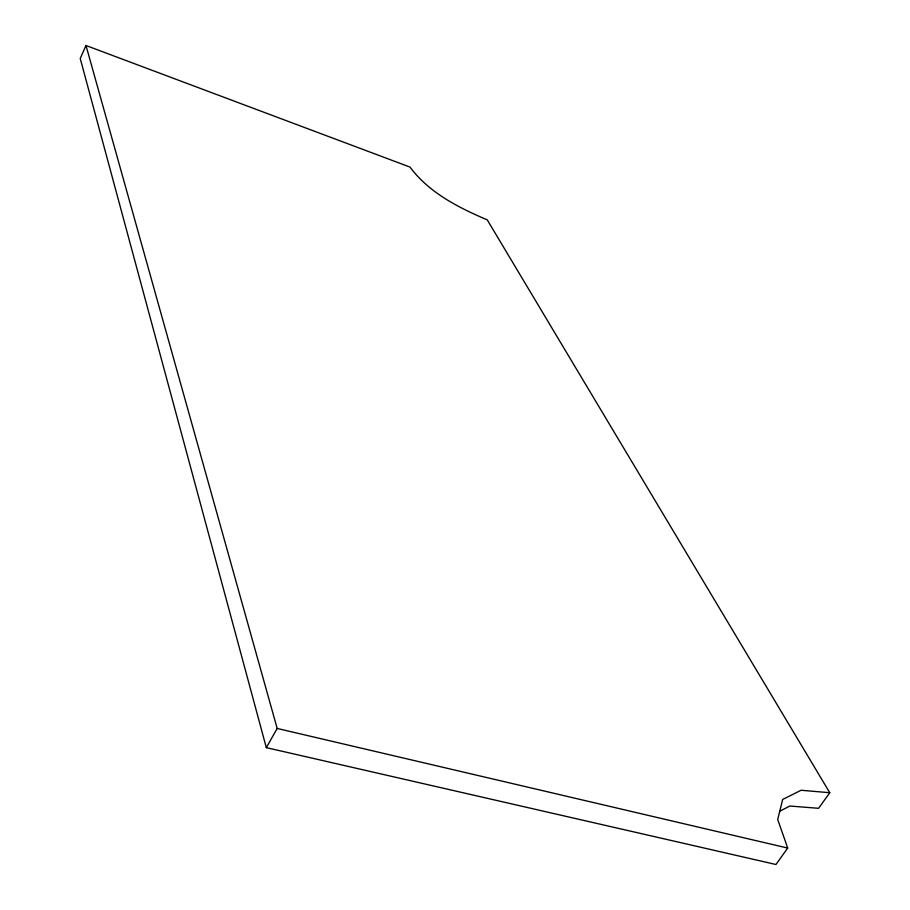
<?xml version="1.0" encoding="UTF-8"?>
<svg xmlns="http://www.w3.org/2000/svg" width="910" height="910" viewBox="0 0 910 910"><rect width="100%" height="100%" fill="white"/><g stroke="black" fill="none" stroke-linecap="round" stroke-linejoin="round"><path stroke-width="1.36" d="M829.772 792.724L487.248 219.856C458.538 207.651 428.985 192.704 410.012 167.087L85.984 45.5L80.228 58.502L266.311 747.633L775.957 864.5L787.719 848.074L777.709 819.546L782.68 799.446L801.096 790.255L829.772 792.724L818.602 808.308L789.903 806.033L780.029 811.06M266.311 747.633L277.186 728.455L85.984 45.5M277.186 728.455L787.719 848.074"/></g></svg>
